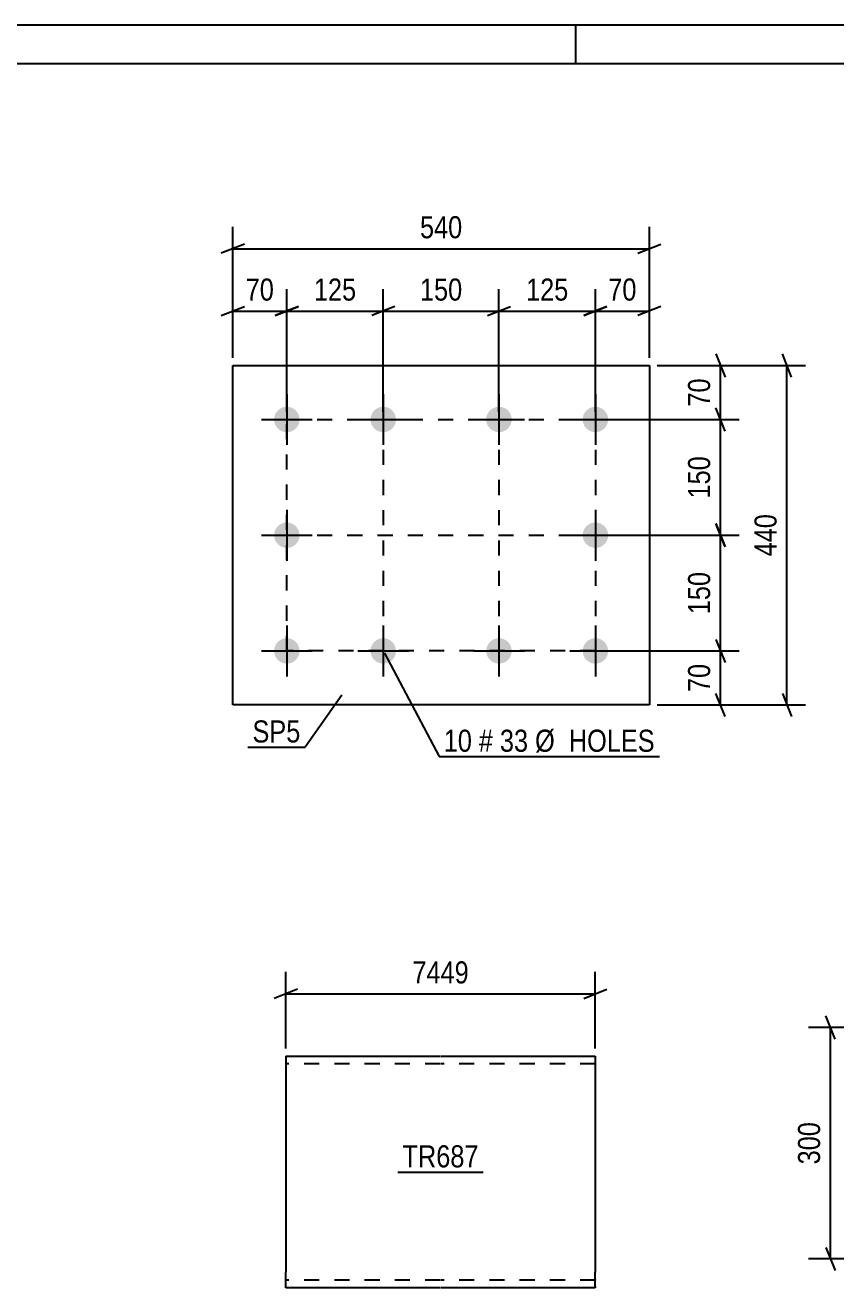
# Model space of a CAD drawing. Header units: millimetres. Extents: x 0 to 841, y 0 to 594.
# Drawn here: x 559.6 to 664.7, y 430.4 to 594 of the extents above; entities that cross this region are included whole.
import ezdxf

# ---------------------------------------------------------------- set-up
doc = ezdxf.new("R2010")
doc.units = ezdxf.units.MM
doc.linetypes.add('DXK_LINE_DOT2', pattern=[3.9198, 1.9599, -1.9599])
doc.styles.add('Arial Narrow', font='ARIALN.TTF', dxfattribs={"height": 0.2})

# ---------------------------------------------------------------- blocks, each defined once
blk = doc.blocks.new('Unknown-761548467-1132')
at = {"color": 5, "linetype": 'Continuous'}
for p, q in [((841, 594), (0, 594)), ((631, 589), (631, 594)), ((836, 589), (5, 589))]:
    blk.add_line(p, q, dxfattribs=at)
blk = doc.blocks.new('Part-761548467-8899 - 8898')
at = {"color": 2, "linetype": 'Continuous'}
for p, q in [((586.54, 505.9), (586.54, 549.9)), ((586.54, 549.9), (640.54, 549.9)), ((640.54, 549.9), (640.54, 505.9)), ((640.54, 505.9), (586.54, 505.9))]:
    blk.add_line(p, q, dxfattribs=at)
blk = doc.blocks.new('Bolt-761548467-8900 - 8898')
at = {"linetype": 'Continuous'}
for points in [[(593.54, 544.55, -1), (593.54, 541.25, -1)], [(606.04, 544.55, -1), (606.04, 541.25, -1)], [(621.04, 544.55, -1), (621.04, 541.25, -1)], [(633.54, 544.55, -1), (633.54, 541.25, -1)], [(593.54, 529.55, -1), (593.54, 526.25, -1)], [(633.54, 529.55, -1), (633.54, 526.25, -1)], [(593.54, 514.55, -1), (593.54, 511.25, -1)], [(606.04, 514.55, -1), (606.04, 511.25, -1)], [(621.04, 514.55, -1), (621.04, 511.25, -1)], [(633.54, 514.55, -1), (633.54, 511.25, -1)]]:
    blk.add_hatch(color=1, dxfattribs=at).paths.add_polyline_path(points)
at = {"color": 1, "linetype": 'Continuous'}
for p, q in [((593.54, 546.2), (593.54, 539.6)), ((606.04, 546.2), (606.04, 539.6)), ((621.04, 546.2), (621.04, 539.6)), ((633.54, 546.2), (633.54, 539.6)), ((590.24, 542.9), (596.84, 542.9)), ((602.74, 542.9), (609.34, 542.9)), ((617.74, 542.9), (624.34, 542.9)), ((630.24, 542.9), (636.84, 542.9)), ((593.54, 531.2), (593.54, 524.6)), ((633.54, 531.2), (633.54, 524.6)), ((590.24, 527.9), (596.84, 527.9)), ((630.24, 527.9), (636.84, 527.9)), ((593.54, 516.2), (593.54, 509.6)), ((606.04, 516.2), (606.04, 509.6)), ((621.04, 516.2), (621.04, 509.6)), ((633.54, 516.2), (633.54, 509.6)), ((590.24, 512.9), (596.84, 512.9)), ((602.74, 512.9), (609.34, 512.9)), ((617.74, 512.9), (624.34, 512.9)), ((630.24, 512.9), (636.84, 512.9))]:
    blk.add_line(p, q, dxfattribs=at)
blk = doc.blocks.new('Part-761548467-8988 - 8987')
at = {"color": 2, "linetype": 'Continuous'}
for p, q in [((593.42, 460.36), (593.42, 458.36)), ((593.42, 460.36), (613.42, 460.36)), ((613.52, 460.36), (633.52, 460.36)), ((633.52, 460.36), (633.52, 458.36)), ((593.42, 458.36), (593.42, 432.36)), ((633.52, 458.36), (633.52, 432.36)), ((593.42, 430.36), (593.42, 432.36)), ((633.52, 430.36), (633.52, 432.36)), ((613.42, 430.36), (593.42, 430.36)), ((633.52, 430.36), (613.52, 430.36))]:
    blk.add_line(p, q, dxfattribs=at)
at = {"color": 7, "linetype": 'DXK_LINE_DOT2'}
for p, q in [((613.42, 459.36), (593.42, 459.36)), ((593.42, 459.06), (593.42, 458.36)), ((633.52, 459.36), (613.52, 459.36)), ((633.52, 431.36), (633.52, 432.36)), ((593.42, 431.36), (593.42, 431.43)), ((593.42, 431.36), (593.42, 431.43)), ((613.42, 431.36), (593.42, 431.36)), ((633.52, 431.36), (613.52, 431.36)), ((633.52, 431.43), (633.52, 431.36)), ((633.52, 430.51), (633.52, 430.36))]:
    blk.add_line(p, q, dxfattribs=at)
blk = doc.blocks.new('Rectangle-761548467-11672 - 8898')
at = {"color": 1, "linetype": 'DXK_LINE_DOT2'}
blk.add_lwpolyline([(593.54, 542.9), (633.54, 542.9), (633.54, 512.9), (593.54, 512.9), (593.54, 542.9)], close=True, dxfattribs=at)
blk = doc.blocks.new('Line-761548467-11682 - 8898')
at = {"color": 1, "linetype": 'DXK_LINE_DOT2'}
blk.add_line((606.04, 542.9), (606.04, 512.9), dxfattribs=at)
blk = doc.blocks.new('Line-761548467-11689 - 8898')
at = {"color": 1, "linetype": 'DXK_LINE_DOT2'}
blk.add_line((621.04, 542.9), (621.04, 512.9), dxfattribs=at)
blk = doc.blocks.new('Line-761548467-11696 - 8898')
at = {"color": 1, "linetype": 'DXK_LINE_DOT2'}
blk.add_line((593.54, 527.9), (635.24, 527.9), dxfattribs=at)
blk = doc.blocks.new('StraightDimension-761548467-9164 - 8898')
at = {"color": 7, "linetype": 'Continuous'}
for p, q in [((650.36, 526.4), (649.16, 529.4)), ((634.54, 527.9), (652.16, 527.9)), ((649.76, 512.9), (649.76, 527.9)), ((649.16, 514.4), (650.36, 511.4)), ((634.54, 512.9), (652.16, 512.9))]:
    blk.add_line(p, q, dxfattribs=at)
at = {"color": 0}
blk.add_wipeout([(649.01, 523.74), (644.81, 523.74), (644.81, 517.06), (649.01, 517.06)], dxfattribs=at)
at = {"color": 3, "style": 'Arial Narrow'}
blk.add_text('150', height=2.863, rotation=90.0002, dxfattribs=at).set_placement((648.41, 517.66))
blk = doc.blocks.new('StraightDimension-761548467-9163 - 8898')
at = {"color": 7, "linetype": 'Continuous'}
for p, q in [((650.36, 541.4), (649.16, 544.4)), ((634.54, 542.9), (652.16, 542.9)), ((649.76, 527.9), (649.76, 542.9)), ((649.16, 529.4), (650.36, 526.4)), ((634.54, 527.9), (652.16, 527.9))]:
    blk.add_line(p, q, dxfattribs=at)
at = {"color": 0}
blk.add_wipeout([(649.01, 538.74), (644.81, 538.74), (644.81, 532.06), (649.01, 532.06)], dxfattribs=at)
at = {"color": 3, "style": 'Arial Narrow'}
blk.add_text('150', height=2.863, rotation=90.0002, dxfattribs=at).set_placement((648.41, 532.66))
blk = doc.blocks.new('StraightDimension-761548467-9162 - 8898')
at = {"color": 7, "linetype": 'Continuous'}
for p, q in [((641.54, 549.9), (652.16, 549.9)), ((649.16, 551.4), (650.36, 548.4)), ((649.76, 542.9), (649.76, 549.9)), ((650.36, 541.4), (649.16, 544.4)), ((634.54, 542.9), (652.16, 542.9))]:
    blk.add_line(p, q, dxfattribs=at)
at = {"color": 0}
blk.add_wipeout([(649.01, 548.83), (644.81, 548.83), (644.81, 543.97), (649.01, 543.97)], dxfattribs=at)
at = {"color": 3, "style": 'Arial Narrow'}
blk.add_text('70', height=2.863, rotation=90.0002, dxfattribs=at).set_placement((648.41, 544.57))
blk = doc.blocks.new('StraightDimension-761548467-9165 - 8898')
at = {"color": 7, "linetype": 'Continuous'}
for p, q in [((649.16, 514.4), (650.36, 511.4)), ((634.54, 512.9), (652.16, 512.9)), ((649.76, 505.9), (649.76, 512.9)), ((650.36, 504.4), (649.16, 507.4)), ((641.54, 505.9), (652.16, 505.9))]:
    blk.add_line(p, q, dxfattribs=at)
at = {"color": 0}
blk.add_wipeout([(649.01, 511.83), (644.81, 511.83), (644.81, 506.97), (649.01, 506.97)], dxfattribs=at)
at = {"color": 3, "style": 'Arial Narrow'}
blk.add_text('70', height=2.863, rotation=90.0002, dxfattribs=at).set_placement((648.41, 507.57))
blk = doc.blocks.new('StraightDimension-761548467-9178 - 8898')
at = {"color": 7, "linetype": 'Continuous'}
for p, q in [((641.54, 549.9), (660.77, 549.9)), ((658.97, 548.4), (657.77, 551.4)), ((658.37, 505.9), (658.37, 549.9)), ((657.77, 507.4), (658.97, 504.4)), ((641.54, 505.9), (660.77, 505.9))]:
    blk.add_line(p, q, dxfattribs=at)
at = {"color": 0}
blk.add_wipeout([(657.62, 531.24), (653.42, 531.24), (653.42, 524.56), (657.62, 524.56)], dxfattribs=at)
at = {"color": 3, "style": 'Arial Narrow'}
blk.add_text('440', height=2.863, rotation=90.0002, dxfattribs=at).set_placement((657.02, 525.16))
blk = doc.blocks.new('StraightDimension-761548467-9182 - 8898')
at = {"color": 7, "linetype": 'Continuous'}
for p, q in [((633.54, 543.9), (633.54, 559.81)), ((640.54, 550.9), (640.54, 559.81)), ((632.04, 556.36), (635.04, 557.56)), ((633.54, 556.96), (640.54, 556.96)), ((642.04, 557.56), (639.04, 556.36))]:
    blk.add_line(p, q, dxfattribs=at)
at = {"color": 0}
blk.add_wipeout([(639.47, 557.71), (639.47, 561.91), (634.61, 561.91), (634.61, 557.71)], dxfattribs=at)
at = {"color": 3, "style": 'Arial Narrow'}
blk.add_text('70', height=2.863, dxfattribs=at).set_placement((635.21, 558.31))
blk = doc.blocks.new('StraightDimension-761548467-9183 - 8898')
at = {"color": 7, "linetype": 'Continuous'}
for p, q in [((621.04, 543.9), (621.04, 559.81)), ((633.54, 543.9), (633.54, 559.81)), ((619.54, 556.36), (622.54, 557.56)), ((621.04, 556.96), (633.54, 556.96)), ((635.04, 557.56), (632.04, 556.36))]:
    blk.add_line(p, q, dxfattribs=at)
at = {"color": 0}
blk.add_wipeout([(630.63, 557.71), (630.63, 561.91), (623.95, 561.91), (623.95, 557.71)], dxfattribs=at)
at = {"color": 3, "style": 'Arial Narrow'}
blk.add_text('125', height=2.863, dxfattribs=at).set_placement((624.55, 558.31))
blk = doc.blocks.new('StraightDimension-761548467-9184 - 8898')
at = {"color": 7, "linetype": 'Continuous'}
for p, q in [((606.04, 543.9), (606.04, 559.81)), ((621.04, 543.9), (621.04, 559.81)), ((607.54, 557.56), (604.54, 556.36)), ((606.04, 556.96), (621.04, 556.96)), ((619.54, 556.36), (622.54, 557.56))]:
    blk.add_line(p, q, dxfattribs=at)
at = {"color": 0}
blk.add_wipeout([(616.88, 557.71), (616.88, 561.91), (610.2, 561.91), (610.2, 557.71)], dxfattribs=at)
at = {"color": 3, "style": 'Arial Narrow'}
blk.add_text('150', height=2.863, dxfattribs=at).set_placement((610.8, 558.31))
blk = doc.blocks.new('StraightDimension-761548467-9185 - 8898')
at = {"color": 7, "linetype": 'Continuous'}
for p, q in [((593.54, 543.9), (593.54, 559.81)), ((606.04, 543.9), (606.04, 559.81)), ((592.04, 556.36), (595.04, 557.56)), ((593.54, 556.96), (606.04, 556.96)), ((607.54, 557.56), (604.54, 556.36))]:
    blk.add_line(p, q, dxfattribs=at)
at = {"color": 0}
blk.add_wipeout([(603.13, 557.71), (603.13, 561.91), (596.45, 561.91), (596.45, 557.71)], dxfattribs=at)
at = {"color": 3, "style": 'Arial Narrow'}
blk.add_text('125', height=2.863, dxfattribs=at).set_placement((597.05, 558.31))
blk = doc.blocks.new('StraightDimension-761548467-9186 - 8898')
at = {"color": 7, "linetype": 'Continuous'}
for p, q in [((586.54, 550.9), (586.54, 559.81)), ((593.54, 543.9), (593.54, 559.81)), ((585.04, 556.36), (588.04, 557.56)), ((586.54, 556.96), (593.54, 556.96)), ((595.04, 557.56), (592.04, 556.36))]:
    blk.add_line(p, q, dxfattribs=at)
at = {"color": 0}
blk.add_wipeout([(592.47, 557.71), (592.47, 561.91), (587.61, 561.91), (587.61, 557.71)], dxfattribs=at)
at = {"color": 3, "style": 'Arial Narrow'}
blk.add_text('70', height=2.863, dxfattribs=at).set_placement((588.21, 558.31))
blk = doc.blocks.new('StraightDimension-761548467-9202 - 8898')
at = {"color": 7, "linetype": 'Continuous'}
for p, q in [((586.54, 550.9), (586.54, 567.89)), ((640.54, 550.9), (640.54, 567.89)), ((588.04, 565.64), (585.04, 564.44)), ((586.54, 565.04), (640.54, 565.04)), ((639.04, 564.44), (642.04, 565.64))]:
    blk.add_line(p, q, dxfattribs=at)
at = {"color": 0}
blk.add_wipeout([(616.88, 565.79), (616.88, 569.99), (610.2, 569.99), (610.2, 565.79)], dxfattribs=at)
at = {"color": 3, "style": 'Arial Narrow'}
blk.add_text('540', height=2.863, dxfattribs=at).set_placement((610.8, 566.39))
blk = doc.blocks.new('StraightDimension-761548467-9277 - 8978')
at = {"color": 7, "linetype": 'Continuous'}
for p, q in [((664.61, 462.59), (663.41, 465.59)), ((680.36, 464.09), (661.16, 464.09)), ((664.01, 434.09), (664.01, 464.09)), ((663.41, 435.59), (664.61, 432.59)), ((680.36, 434.09), (661.16, 434.09))]:
    blk.add_line(p, q, dxfattribs=at)
at = {"color": 0}
blk.add_wipeout([(663.26, 452.43), (659.06, 452.43), (659.06, 445.75), (663.26, 445.75)], dxfattribs=at)
at = {"color": 3, "style": 'Arial Narrow'}
blk.add_text('300', height=2.863, rotation=90.0002, dxfattribs=at).set_placement((662.66, 446.35))
blk = doc.blocks.new('StraightDimension-761548467-9301 - 8987')
at = {"color": 7, "linetype": 'Continuous'}
for p, q in [((593.42, 461.36), (593.42, 471.3)), ((633.52, 461.36), (633.52, 471.3)), ((594.92, 469.05), (591.92, 467.85)), ((593.42, 468.45), (633.52, 468.45)), ((632.02, 467.85), (635.02, 469.05))]:
    blk.add_line(p, q, dxfattribs=at)
at = {"color": 0}
blk.add_wipeout([(617.73, 469.2), (617.73, 473.4), (609.22, 473.4), (609.22, 469.2)], dxfattribs=at)
at = {"color": 3, "style": 'Arial Narrow'}
blk.add_text('7449', height=2.863, dxfattribs=at).set_placement((609.82, 469.8))
blk = doc.blocks.new('Mark-761548467-9330 - 8898')
at = {"color": 0}
blk.add_wipeout([(595.31, 501.03), (595.31, 504.03), (589.09, 504.03), (589.09, 501.03)], dxfattribs=at)
blk.add_wipeout([(595.31, 501.03), (595.31, 504.03), (589.09, 504.03), (589.09, 501.03)], dxfattribs=at)
at = {"color": 30, "linetype": 'Continuous'}
for p in [(600.65, 507.18), (588.49, 500.43)]:
    blk.add_line(p, (595.91, 500.43), dxfattribs=at)
at = {"color": 3, "style": 'Arial Narrow'}
blk.add_text('SP5', height=2.863, dxfattribs=at).set_placement((589.09, 501.03))
blk = doc.blocks.new('Mark-761548467-9333 - 8898')
at = {"color": 0}
for points in [[(617.53, 499.83), (617.53, 502.83), (613.88, 502.83), (613.88, 499.83)], [(620.26, 499.83), (620.26, 502.83), (618.43, 502.83), (618.43, 499.83)], [(624.82, 499.83), (624.82, 502.83), (621.16, 502.83), (621.16, 499.83)], [(641.25, 499.83), (641.25, 502.83), (625.72, 502.83), (625.72, 499.83)]]:
    blk.add_wipeout(points, dxfattribs=at)
for points in [[(617.53, 499.83), (617.53, 502.83), (613.88, 502.83), (613.88, 499.83)], [(620.26, 499.83), (620.26, 502.83), (618.43, 502.83), (618.43, 499.83)], [(624.82, 499.83), (624.82, 502.83), (621.16, 502.83), (621.16, 499.83)], [(641.25, 499.83), (641.25, 502.83), (625.72, 502.83), (625.72, 499.83)]]:
    blk.add_wipeout(points, dxfattribs=at)
at = {"color": 7, "linetype": 'Continuous'}
for p, q in [((606.22, 512.61), (613.28, 499.23)), ((613.28, 499.23), (641.85, 499.23))]:
    blk.add_line(p, q, dxfattribs=at)
at = {"color": 3, "style": 'Arial Narrow'}
for s, height, p in [('10', 2.863, (613.88, 499.83)), ('#', 2.86, (618.43, 499.83)), ('33', 2.863, (621.16, 499.83)), ('Ø  HOLES', 2.863, (625.72, 499.83))]:
    blk.add_text(s, height=height, dxfattribs=at).set_placement(p)
blk = doc.blocks.new('Mark-761548467-9354 - 8987')
at = {"color": 0}
blk.add_wipeout([(618.41, 445.96), (618.41, 448.96), (608.54, 448.96), (608.54, 445.96)], dxfattribs=at)
blk.add_wipeout([(618.41, 445.96), (618.41, 448.96), (608.54, 448.96), (608.54, 445.96)], dxfattribs=at)
at = {"color": 30, "linetype": 'Continuous'}
blk.add_line((607.94, 445.36), (619.01, 445.36), dxfattribs=at)
at = {"color": 3, "style": 'Arial Narrow'}
blk.add_text('TR687', height=2.863, dxfattribs=at).set_placement((608.54, 445.96))

msp = doc.modelspace()

# ---------------------------------------------------------------- block references
for name in ['Unknown-761548467-1132', 'Part-761548467-8899 - 8898', 'Bolt-761548467-8900 - 8898', 'Rectangle-761548467-11672 - 8898', 'Line-761548467-11682 - 8898', 'Line-761548467-11689 - 8898', 'Line-761548467-11696 - 8898', 'Part-761548467-8988 - 8987']:
    msp.add_blockref(name, (0, 0))

# ---------------------------------------------------------------- next in the draw order: block references
for name in ['StraightDimension-761548467-9164 - 8898', 'Mark-761548467-9330 - 8898', 'StraightDimension-761548467-9301 - 8987', 'StraightDimension-761548467-9277 - 8978', 'Mark-761548467-9354 - 8987']:
    msp.add_blockref(name, (0, 0))

# ---------------------------------------------------------------- next in the draw order: block references
for name in ['StraightDimension-761548467-9163 - 8898', 'StraightDimension-761548467-9165 - 8898']:
    msp.add_blockref(name, (0, 0))

# ---------------------------------------------------------------- next in the draw order: block references
msp.add_blockref('StraightDimension-761548467-9162 - 8898', (0, 0))

# ---------------------------------------------------------------- next in the draw order: block references
msp.add_blockref('StraightDimension-761548467-9178 - 8898', (0, 0))

# ---------------------------------------------------------------- next in the draw order: block references
for name in ['StraightDimension-761548467-9182 - 8898', 'Mark-761548467-9333 - 8898']:
    msp.add_blockref(name, (0, 0))

# ---------------------------------------------------------------- next in the draw order: block references
msp.add_blockref('StraightDimension-761548467-9183 - 8898', (0, 0))

# ---------------------------------------------------------------- next in the draw order: block references
msp.add_blockref('StraightDimension-761548467-9184 - 8898', (0, 0))

# ---------------------------------------------------------------- next in the draw order: block references
msp.add_blockref('StraightDimension-761548467-9185 - 8898', (0, 0))

# ---------------------------------------------------------------- next in the draw order: block references
msp.add_blockref('StraightDimension-761548467-9186 - 8898', (0, 0))

# ---------------------------------------------------------------- next in the draw order: block references
msp.add_blockref('StraightDimension-761548467-9202 - 8898', (0, 0))

doc.saveas('drawing.dxf')
